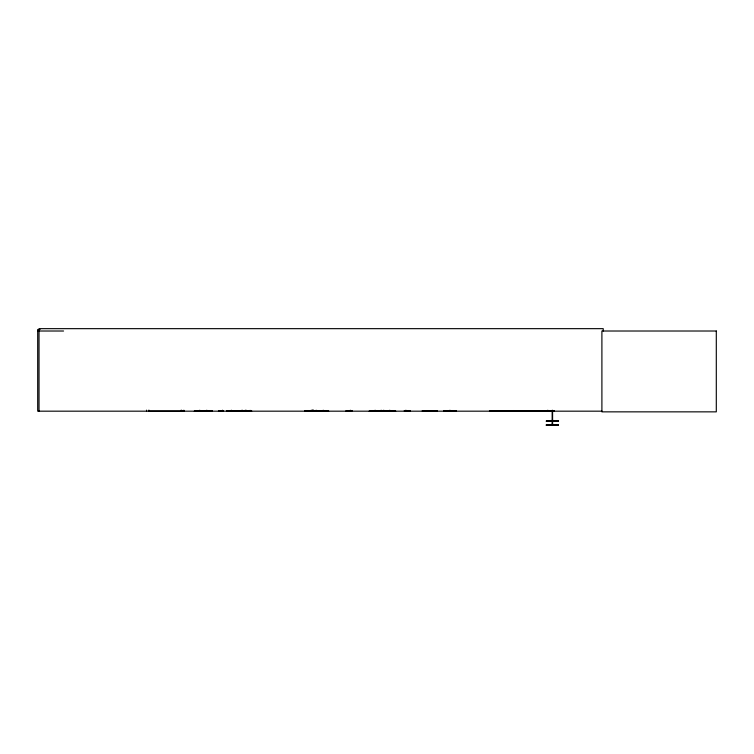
<?xml version="1.0" encoding="UTF-8"?>
<svg xmlns="http://www.w3.org/2000/svg" width="754" height="754" viewBox="0 0 754 754"><rect width="100%" height="100%" fill="white"/><g stroke="black" fill="none" stroke-linecap="round" stroke-linejoin="round"><path stroke-width="1.13" d="M236.285 411.147L236.285 410.506M248.405 411.147L248.415 410.506M306.878 411.147L306.878 410.506M307.18 411.147L307.189 410.506M307.359 411.147L307.368 410.506M319.31 411.147L319.31 410.506M319.489 411.147L319.498 410.506M247.02 411.071L247.029 410.562M369.14 411.175L395.737 411.175M369.498 411.071L369.517 410.562L395.35 410.562L395.407 411.09M378.8 411.071L378.819 410.562M194.221 411.175L202.732 411.015L194.664 410.562M319.112 411.071L319.008 410.506M345.756 411.175L351.798 410.562L346.284 411.015M218.415 411.175L223.41 411.015L218.962 410.562M182.261 411.09L181.997 411.09M523.351 411.147L523.106 410.647L522.927 411.156M524.002 411.118L523.738 410.647C522.993 411.901 524.567 410.261 524.2 411.175M530.477 411.128L530.609 410.647L530.109 411.147M546.763 411.147L546.876 410.525M547.329 410.968L547.442 411.156M548.29 411.166L548.111 410.883M548.46 411.128L548.658 410.807M548.818 411.137L549.223 411.156M513.512 411.166L494.728 410.968M497.131 411.147L497.442 410.968M504.058 411.147L504.285 410.647L504.511 411.156M507.14 411.128L506.509 411.147L506.82 410.647L507.951 411.128L507.631 410.647L507.301 411.118M510.411 411.137L510.543 410.968M512.645 411.137L513.361 410.968M513.182 411.137L513.342 410.525M527.847 411.147L528.083 410.647L528.384 411.128M531.721 411.156L531.457 410.883M520.241 411.175L520.449 410.647L520.656 411.166M528.856 410.968L528.036 410.883M550.948 411.166L550.769 410.883M551.193 411.156L551.372 410.647L551.617 411.147L489.45 410.864M378.112 411.09L378.169 410.562M387.405 411.09L387.462 410.562M503.436 410.883L503.248 411.147M511.08 410.968L510.929 411.156M40.056 329.498L37.7 329.498L37.7 411.175L602.05 411.175M37.7 331.015L63.562 331.015M226.511 410.657L251.516 410.562M305.144 410.562L319.498 410.562M404.427 410.562L409.95 410.562L410.025 411.09M422.363 410.657L437.452 410.657M443.889 410.562L456.019 410.562M489.478 410.657L553.813 410.562M549.082 410.807L515.576 410.676L515.604 411.175M226.483 410.845L241.638 410.845M422.325 410.864L437.48 410.845M148.906 411.09L181.243 411.09L181.243 410.082M211.968 411.09L211.912 410.562L203.844 410.562L212.345 411.175M226.492 411.137L251.713 411.09M404.502 411.09L410.468 411.175M422.344 411.137L437.471 411.137M443.889 411.09L456.019 411.09M489.459 411.137L553.813 411.015M552.098 420.27L552.748 420.27L552.767 421.448M546.367 421.288L558.497 421.288M552.691 424.163L552.041 424.163L552.041 425.341M546.311 425.171L558.441 425.256L558.441 424.672L546.311 424.672L546.311 425.341L558.441 425.313M313.89 411.09L313.805 410.562M234.871 411.071L234.852 410.562M230.432 411.071L230.404 410.562M328.744 411.175L305.134 411.147L305.144 410.506M328.329 411.071L328.31 410.562L320.243 410.562L320.299 411.09M527.31 410.883L527.489 411.156M494.85 411.147L495.463 411.128L494.699 410.807M386.727 411.071L386.708 410.562M386.076 411.071L386.057 410.562M317.349 411.071L317.264 410.506M305.219 411.071L305.219 410.506M603.228 331.015L603.228 328.659L39.029 328.659L39.029 411.175M553.813 410.506L553.813 411.175M552.588 410.327L552.588 425.341M552.164 410.327L552.164 425.341M547.96 410.336L547.96 411.175M547.545 410.336L547.545 411.175M541.692 410.506L541.692 411.175M536.32 410.676L536.32 411.175M527.725 410.676L527.725 411.175M456.019 410.506L456.019 411.175M450.166 410.336L450.166 411.175M449.742 410.336L449.742 411.175M443.889 410.506L443.889 411.175M409.874 410.506L409.874 411.175M406.01 410.336L406.01 411.175M405.822 410.336L405.822 411.175M404.351 410.506L404.351 411.175M395.303 410.506L395.303 411.175M389.95 410.336L389.95 411.175M389.63 410.336L389.63 411.175M387.518 410.506L387.518 411.175M386.651 410.506L386.651 411.175M386.001 410.506L386.001 411.175M383.899 410.336L383.899 411.175M383.569 410.336L383.569 411.175M381.298 410.336L381.298 411.175M380.977 410.336L380.977 411.175M378.866 410.506L378.866 411.175M378.216 410.506L378.216 411.175M377.358 410.506L377.358 411.175M375.247 410.336L375.247 411.175M374.927 410.336L374.927 411.175M369.573 410.506L369.573 411.175M351.873 410.506L351.873 411.175M350.412 410.336L350.412 411.175M350.214 410.336L350.214 411.175M346.359 410.506L346.359 411.175M328.244 410.506L328.244 411.175M323.343 410.336L323.343 411.175M323.061 410.336L323.061 411.175M320.177 410.506L320.186 411.175M319.187 410.506L319.187 411.175M316.303 410.336L316.303 411.175M316.02 410.336L316.02 411.175M313.466 410.336L313.457 411.175M313.212 410.336L313.23 411.175M313.146 410.336L313.033 411.175M312.721 410.336L312.74 411.175M312.552 410.167L312.552 411.175M312.344 410.336L312.335 411.175M311.487 410.336L311.487 411.175M311.421 410.336L311.421 411.175M311.063 410.336L311.129 411.175M251.487 410.506L251.487 411.175M250.111 410.336L250.111 411.175M248.801 410.506L248.801 411.175M248.726 410.506L248.726 411.175M247.538 410.506L247.538 411.175M247.463 410.506L247.435 411.175M247.067 410.506L247.067 411.175M246.153 410.336L246.153 411.175M246.049 410.336L246.049 411.175M245.55 410.336L245.55 411.175M245.154 410.336L245.154 411.175M242.552 410.336L242.571 411.175M242.128 410.336L242.147 411.175M241.714 410.336L241.714 411.175M240.196 410.506L240.196 411.175M235.776 410.506L235.776 411.175M234.767 410.506L234.767 411.175M231.374 410.336L231.374 411.175M231.214 410.336L231.214 411.175M230.328 410.506L230.328 411.175M223.486 410.506L223.486 411.175M222.6 410.336L222.6 411.175M222.439 410.336L222.439 411.175M219.046 410.506L219.046 411.175M211.846 410.506L211.846 411.175M206.945 410.336L206.945 411.175M206.662 410.336L206.662 411.175M203.778 410.506L203.778 411.175M202.788 410.506L202.788 411.175M199.904 410.336L199.904 411.175M199.621 410.336L199.621 411.175M194.73 410.506L194.73 411.175M183.919 410.336L183.919 411.175M183.816 410.336L183.825 411.175M148.906 410.082L148.906 411.175M146.549 410.167L146.549 411.175M521.08 410.647L520.873 411.175L521.08 410.647M716.3 331.015L601.899 331.015L601.899 411.854L716.3 411.854L716.3 331.015M558.497 420.779L546.367 420.779L546.367 421.448L558.497 421.363L558.497 420.779M313.645 411.175L313.645 410.336L313.636 411.175M182.534 411.175L182.515 410.506L182.43 411.175"/></g></svg>
